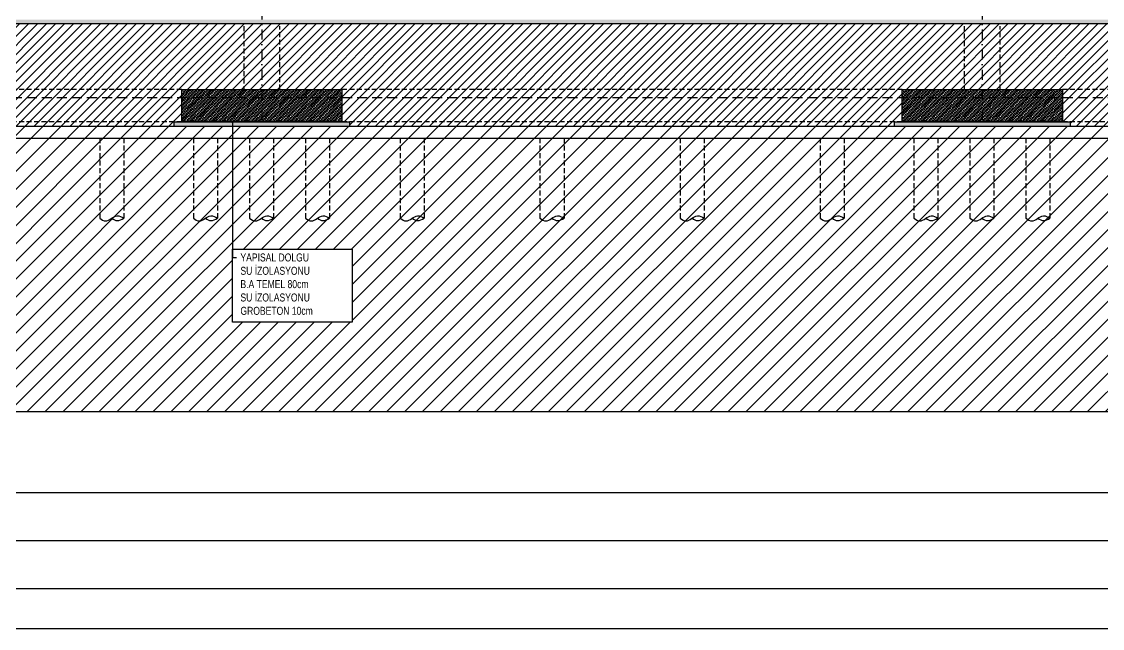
# Model space of a CAD drawing. Header units: centimetres. Extents: x 26569 to 160723, y -3143 to 14565.
# Drawn here: x 116908 to 119608, y -3143 to -1627 of the extents above; entities that cross this region are included whole.
import ezdxf
from ezdxf import colors
from ezdxf.entities.mleader import LeaderData, LeaderLine
from ezdxf.math import Vec2, Vec3

# ---------------------------------------------------------------- set-up
doc = ezdxf.new("R2010")
doc.units = ezdxf.units.CM
doc.header["$LTSCALE"] = 100
doc.linetypes.add('DASHDOT2', pattern=[0.5, 0.25, -0.125, 0, -0.125])
doc.linetypes.add('HIDDEN2', pattern=[0.1875, 0.125, -0.0625])
for name, color, linetype in [('A-ANNO-DIMS', 187, 'Continuous'), ('A-ANNO-GRID', 155, 'DASHDOT2'), ('A-ANNO-TTBL', 157, 'Continuous'), ('A-ELEV-01', 255, 'Continuous'), ('A-HATCH', 253, 'Continuous'), ('A-WALL-INSL', 249, 'Continuous'), ('L-TOPO', 49, 'Continuous'), ('S-CONC', 5, 'Continuous'), ('S-HTCH', 8, 'Continuous')]:
    doc.layers.add(name, color=color, linetype=linetype)
doc.styles.add('Fields_100', font='act_simplex.shx', dxfattribs={"width": 0.8, "height": 20})

# ---------------------------------------------------------------- blocks, each defined once
blk = doc.blocks.new('_Dot')
at = {"color": 0, "linetype": 'ByBlock', "lineweight": -2}
blk.add_line((-0.5, 0), (-1, 0), dxfattribs=at)
at = {"color": 0, "linetype": 'ByBlock', "const_width": 0.5}
blk.add_lwpolyline([(-0.25, 0, 1), (0.25, 0, 1)], format="xyb", close=True, dxfattribs=at)
blk = doc.blocks.new('JET GROUT')
at = {"linetype": 'HIDDEN2'}
for points in [[(-30, 0), (-30, -200)], [(30, 0), (30, -200)]]:
    blk.add_lwpolyline(points, dxfattribs=at)
blk.add_spline([(-30, -200), (-15.3, -207.2), (13.4, -194.1), (30, -200)], degree=3)
blk.add_open_spline([(0, -200.3), (4.4, -203.3), (14.5, -209.5), (24.5, -203.3), (30, -200)], degree=3, knots=[179.801197, 179.801197, 179.801197, 179.801197, 259.646208, 355.156763, 355.156763, 355.156763, 355.156763])

msp = doc.modelspace()

# ---------------------------------------------------------------- hatches: boundary and pattern name
at = {"layer": 'A-HATCH'}
h = msp.add_hatch(dxfattribs=at)
h.set_pattern_fill('LINE', color=256, scale=10, angle=45, style=0)
h.set_pattern_definition([(45, (106135.94, -7190.227), (-22.45064, 22.45064), [])])
h.paths.add_polyline_path([(126881.01, -1756.54), (126881.01, -2601.62), (101281.01, -2601.62), (101281.01, -1756.54), (102301.76, -1756.54), (102301.76, -1856.54), (102451.76, -1856.54), (102451.76, -1826.54), (102321.78, -1826.54), (102321.78, -1646.54), (103061.73, -1646.54), (103061.73, -1795.54), (102906.73, -1795.54), (102906.73, -1877.54), (102892.73, -1877.54), (102892.73, -1887.54), (123123.73, -1887.54), (123123.73, -1877.54), (123108.73, -1877.54), (123108.73, -1795.54), (122652.23, -1795.54), (122652.23, -1731.54), (122957.73, -1731.55), (125765.67, -1776.54), (125765.99, -1756.54)])
h.paths.add_polyline_path([(102788.51, -1669.74), (102455.56, -1669.74), (102455.56, -1889.32), (102788.51, -1889.32)], flags=16)
h.paths.add_polyline_path([(117434.41, -2194.81), (117733.11, -2194.81), (117733.11, -2377.65), (117434.41, -2377.65)], flags=16)
h.paths.add_polyline_path([(106641, -2194.81), (106939.7, -2194.81), (106939.7, -2377.65), (106641, -2377.65)], flags=16)
h.paths.add_polyline_path([(104417.31, -2194.81), (104716.01, -2194.81), (104716.01, -2377.65), (104417.31, -2377.65)], flags=16)
h = msp.add_hatch(dxfattribs=at)
h.set_pattern_fill('LINE', color=256, scale=5, angle=45, style=0)
h.set_pattern_definition([(45, (106135.94, -7190.227), (-11.22532, 11.22532), [])])
h.paths.add_polyline_path([(103093.73, -1795.54), (103093.73, -1641.54), (104847.73, -1641.54), (104847.73, -1631.54), (120731.73, -1631.54), (120742.73, -1631.54), (122625.73, -1631.54), (122625.73, -1877.54), (122611.23, -1877.54), (122611.23, -1887.54), (121327.73, -1887.54), (121327.73, -1877.54), (121308.23, -1877.04), (121308.23, -1796.04), (120907.23, -1796.04), (120907.23, -1877.54), (120887.73, -1877.54), (120887.73, -1887.54), (119527.73, -1887.54), (119527.73, -1877.54), (119508.23, -1877.54), (119508.23, -1796.04), (119107.23, -1796.04), (119107.23, -1877.54), (119087.73, -1877.54), (119087.73, -1887.54), (117727.73, -1887.54), (117727.73, -1877.54), (117708.23, -1877.54), (117708.23, -1796.04), (117307.23, -1796.04), (117307.23, -1877.54), (117287.73, -1877.54), (117287.73, -1887.54), (115927.73, -1887.54), (115927.73, -1877.54), (115908.23, -1877.54), (115908.23, -1796.04), (115507.23, -1796.04), (115507.23, -1877.54), (115487.73, -1877.54), (115487.73, -1887.54), (114127.73, -1887.54), (114127.73, -1877.54), (114108.23, -1877.54), (114108.23, -1796.04), (113607.23, -1796.04), (113607.23, -1877.54), (113587.73, -1877.54), (113587.73, -1887.54), (112327.73, -1887.54), (112327.73, -1877.54), (112308.23, -1877.54), (112308.23, -1796.04), (111907.23, -1796.04), (111907.23, -1877.54), (111887.73, -1877.54), (111887.73, -1887.54), (110527.73, -1887.54), (110527.73, -1877.54), (110508.23, -1877.54), (110508.23, -1796.04), (110107.23, -1796.04), (110107.23, -1877.54), (110087.73, -1877.54), (110087.73, -1887.54), (108727.73, -1887.54), (108727.73, -1877.54), (108708.23, -1877.54), (108708.23, -1796.04), (108307.23, -1796.04), (108307.23, -1877.54), (108287.73, -1877.54), (108287.73, -1887.54), (106927.73, -1887.54), (106927.73, -1877.54), (106908.23, -1877.54), (106908.23, -1796.04), (106507.23, -1796.04), (106507.23, -1877.54), (106487.73, -1877.54), (106487.73, -1887.54), (105122.73, -1887.54), (105122.73, -1877.54), (105108.23, -1877.54), (105108.73, -1795.54)])
at = {"layer": 'S-HTCH'}
h = msp.add_hatch(dxfattribs=at)
h.set_pattern_fill('AR-CONC', color=256, scale=0.1, style=0)
h.set_pattern_definition([(50, (-26454.642, -0.04), (18.2184669, -1.5939086), [1.905, -20.955]), (355, (-26454.642, -0.04), (-3.5243421, 19.1056845), [1.524, -16.7640584]), (100.451445, (-26453.124, -0.173), (14.6941247, 17.5117752), [1.6190009, -17.8090245]), (46.1842, (-26454.642, 5.04), (27.107904, -4.2042328), [2.8575, -31.4325]), (96.635558, (-26452.383, 4.69), (23.7404134, 24.7426125), [2.4285023, -26.713561]), (351.184151, (-26454.642, 5.04), (23.7404134, 24.7426125), [2.2859967, -25.145973]), (21, (-26452.102, 3.77), (15.1614391, -10.2265198), [1.905, -20.955]), (326, (-26452.102, 3.77), (6.1802028, 18.4187966), [1.524, -16.764]), (71.451445, (-26450.838, 2.917), (21.341642, 8.1922769), [1.6190009, -17.8089938]), (37.5, (-26454.642, -0.04), (0.30886033, 8.4555039), [0, -16.5608, 0, -17.018, 0, -16.8275]), (7.5, (-26454.642, -0.04), (6.68196625, 10.0180575), [0, -9.7028, 0, -16.1798, 0, -6.4135]), (327.5, (-26460.306, -0.04), (13.55905952, -0.5728744), [0, -6.35, 0, -19.812, 0, -26.289]), (317.5, (-26462.846, -0.04), (14.8129181, 2.5426491), [0, -8.255, 0, -13.1572, 0, -18.669])])
h.paths.add_polyline_path([(122625.73, -1621.54), (104862.73, -1621.54), (104862.73, -1631.54), (122625.73, -1631.54)])
h = msp.add_hatch(dxfattribs=at)
h.set_pattern_fill('ANSI33', color=256, style=0, pattern_type=2)
h.set_pattern_definition([(45, (106088.2936, -114.322), (-4.490128, 4.490128), []), (45, (106092.784, -114.322), (-4.490128, 4.490128), [3.175, -1.5875])])
h.paths.add_polyline_path([(117307.73, -1796.54), (117707.73, -1796.54), (117707.73, -1876.54), (117307.73, -1876.54)], flags=0)
h = msp.add_hatch(dxfattribs=at)
h.set_pattern_fill('ANSI33', color=256, style=0, pattern_type=2)
h.set_pattern_definition([(45, (107888.2936, -114.322), (-4.490128, 4.490128), []), (45, (107892.784, -114.322), (-4.490128, 4.490128), [3.175, -1.5875])])
h.paths.add_polyline_path([(119107.73, -1796.54), (119507.73, -1796.54), (119507.73, -1876.54), (119107.73, -1876.54)], flags=0)
h = msp.add_hatch(dxfattribs=at)
h.set_pattern_fill('AR-CONC', color=256, scale=0.1, style=0)
h.set_pattern_definition([(50, (106088.294, -335.302), (18.218467, -1.593909), [1.905, -20.955]), (355, (106088.294, -335.302), (-3.524342, 19.105685), [1.524, -16.764058]), (100.45144, (106089.812, -335.434), (14.694125, 17.511775), [1.619, -17.809024]), (46.1842, (106088.294, -330.222), (27.107904, -4.204233), [2.8575, -31.4325]), (96.63556, (106090.553, -330.572), (23.740413, 24.74261), [2.4285, -26.71356]), (351.18415, (106088.294, -330.222), (23.740413, 24.74261), [2.285997, -25.14597]), (21, (106090.834, -331.492), (15.16144, -10.22652), [1.905, -20.955]), (326, (106090.834, -331.492), (6.180203, 18.418797), [1.524, -16.764]), (71.45144, (106092.097, -332.344), (21.341642, 8.192277), [1.619, -17.808994]), (37.5, (106088.2936, -335.3015), (0.3088603, 8.455504), [0, -16.5608, 0, -17.018, 0, -16.8275]), (7.5, (106088.294, -335.3015), (6.681966, 10.0180575), [0, -9.7028, 0, -16.1798, 0, -6.4135]), (327.5, (106082.6294, -335.3015), (13.5590595, -0.5728744), [0, -6.35, 0, -19.812, 0, -26.289]), (317.5, (106080.09, -335.302), (14.812918, 2.542649), [0, -8.255, 0, -13.1572, 0, -18.669])])
h.paths.add_polyline_path([(117727.73, -1877.54), (117287.73, -1877.54), (117287.73, -1887.54), (117727.73, -1887.54)])
h = msp.add_hatch(dxfattribs=at)
h.set_pattern_fill('AR-CONC', color=256, scale=0.1, style=0)
h.set_pattern_definition([(50, (107888.294, -335.302), (18.218467, -1.593909), [1.905, -20.955]), (355, (107888.294, -335.302), (-3.524342, 19.105685), [1.524, -16.764058]), (100.45144, (107889.812, -335.434), (14.694125, 17.511775), [1.619, -17.809024]), (46.1842, (107888.294, -330.222), (27.107904, -4.204233), [2.8575, -31.4325]), (96.63556, (107890.553, -330.572), (23.740413, 24.74261), [2.4285, -26.71356]), (351.18415, (107888.294, -330.222), (23.740413, 24.74261), [2.285997, -25.14597]), (21, (107890.834, -331.492), (15.16144, -10.22652), [1.905, -20.955]), (326, (107890.834, -331.492), (6.180203, 18.418797), [1.524, -16.764]), (71.45144, (107892.097, -332.344), (21.341642, 8.192277), [1.619, -17.808994]), (37.5, (107888.2936, -335.3015), (0.3088603, 8.455504), [0, -16.5608, 0, -17.018, 0, -16.8275]), (7.5, (107888.294, -335.3015), (6.681966, 10.0180575), [0, -9.7028, 0, -16.1798, 0, -6.4135]), (327.5, (107882.6294, -335.3015), (13.5590595, -0.5728744), [0, -6.35, 0, -19.812, 0, -26.289]), (317.5, (107880.09, -335.302), (14.812918, 2.542649), [0, -8.255, 0, -13.1572, 0, -18.669])])
h.paths.add_polyline_path([(119527.73, -1877.54), (119087.73, -1877.54), (119087.73, -1887.54), (119527.73, -1887.54)])

# ---------------------------------------------------------------- linework, layer by layer
at = {"layer": 'A-ANNO-GRID'}
for points in [[(117507.73, -143.45), (117507.73, -1876.54)], [(119307.73, -143.45), (119307.73, -1876.54)]]:
    msp.add_lwpolyline(points, dxfattribs=at)
at = {"layer": 'A-ANNO-TTBL'}
for points in [[(157421.04, -3142.83), (157421.04, 9557.17), (26568.76, 9557.19), (26568.76, -3142.81)], [(157321.04, -3042.83), (157321.04, 9457.17), (26668.76, 9457.19), (26668.76, -3042.81)]]:
    msp.add_lwpolyline(points, close=True, dxfattribs=at)
for points in [[(48081.01, -2802.87), (153081.03, -2802.87)], [(48081.01, -2922.85), (153081.03, -2922.85)]]:
    msp.add_lwpolyline(points, dxfattribs=at)
at = {"layer": 'A-ELEV-01'}
msp.add_line((102677.73, -1917.54), (123337.73, -1917.54), dxfattribs=at)
at = {"layer": 'A-ELEV-01', "linetype": 'HIDDEN2'}
for points in [[(117462.73, -1637.54), (117462.73, -1796.54)], [(117552.73, -1796.54), (117552.73, -1637.54)], [(119262.73, -1637.54), (119262.73, -1796.54)], [(119352.73, -1796.54), (119352.73, -1637.54)], [(117307.73, -1796.54), (115907.73, -1796.54)], [(119107.73, -1796.54), (117707.73, -1796.54)], [(120907.73, -1796.54), (119507.73, -1796.54)], [(115907.73, -1876.54), (117307.73, -1876.54)], [(117707.73, -1876.54), (119107.73, -1876.54)], [(119507.73, -1876.54), (120907.73, -1876.54)]]:
    msp.add_lwpolyline(points, dxfattribs=at)
at = {"layer": 'A-HATCH'}
msp.add_lwpolyline([(102892.73, -1887.54), (123123.73, -1887.54), (123123.73, -1877.54), (123108.73, -1877.54), (123108.73, -1795.54), (122652.23, -1795.54), (122652.23, -1731.54), (122957.73, -1731.55), (125765.67, -1776.54), (125765.99, -1756.54), (126881.01, -1756.54), (126881.01, -2601.62), (101281.01, -2601.62)], dxfattribs=at)
msp.add_lwpolyline([(117434.41, -2194.81), (117733.11, -2194.81), (117733.11, -2377.65), (117434.41, -2377.65)], close=True, dxfattribs=at)
at = {"layer": 'A-WALL-INSL', "linetype": 'HIDDEN2', "ltscale": 0.5, "const_width": 1}
for points in [[(117307.23, -1796.04), (117708.23, -1796.04), (117708.23, -1877.04), (117307.23, -1877.04)], [(119107.23, -1796.04), (119508.23, -1796.04), (119508.23, -1877.04), (119107.23, -1877.04)]]:
    msp.add_lwpolyline(points, close=True, dxfattribs=at)
at = {"layer": 'L-TOPO', "color": 1, "linetype": 'HIDDEN2', "ltscale": 2}
msp.add_lwpolyline([(102321.78, -1756.54), (103646.06, -1816.54), (120411.56, -1816.54), (125765.67, -1776.54)], dxfattribs=at)
at = {"layer": 'S-CONC'}
msp.add_line((104862.73, -1631.54), (122625.73, -1631.54), dxfattribs=at)
for points in [[(117307.73, -1796.54), (117707.73, -1796.54), (117707.73, -1876.54), (117307.73, -1876.54)], [(119107.73, -1796.54), (119507.73, -1796.54), (119507.73, -1876.54), (119107.73, -1876.54)], [(117727.73, -1877.54), (117287.73, -1877.54), (117287.73, -1887.54), (117727.73, -1887.54)], [(119527.73, -1877.54), (119087.73, -1877.54), (119087.73, -1887.54), (119527.73, -1887.54)]]:
    msp.add_lwpolyline(points, close=True, dxfattribs=at)

# ---------------------------------------------------------------- block references
at = {"layer": 'A-ELEV-01'}
for p in [(117132.73, -1917.54), (117366.86, -1917.54), (117506.86, -1917.54), (117646.86, -1917.54), (117883.6, -1917.54), (118232.73, -1917.54), (118582.73, -1917.54), (118932.73, -1917.54), (119166.86, -1917.54), (119306.86, -1917.54), (119446.86, -1917.54)]:
    msp.add_blockref('JET GROUT', p, dxfattribs=at)

# ---------------------------------------------------------------- leaders
at = {"layer": 'A-ANNO-DIMS'}
ml = msp.add_multileader_mtext('Standard', dxfattribs=at)
ml.set_content('YAPISAL DOLGU\\PSU İZOLASYONU\\PB.A TEMEL 80cm\\PSU İZOLASYONU\\PGROBETON 10cm', color=50, style='Fields_100')
ml.set_leader_properties(color=256)
ml.set_arrow_properties(name='DOT')
ml.build(insert=Vec2(0, 0))
ml.multileader.update_dxf_attribs({"dogleg_length": 10, "arrow_head_size": 6})
ctx = ml.context
ctx.base_point, ctx.char_height, ctx.arrow_head_size, ctx.landing_gap_size, ctx.plane_origin = Vec3(117444.41, -2215.88), 20, 6, 10, Vec3(117889.04, -2637.77)
notes = []
notes.append((ctx, [(0, (1, 1, 0), (117434.41, -2215.88), (1, 0), 10, [(0, [(117434.41, -1877.54)], 0, [])])]))
ctx.mtext.insert, ctx.mtext.flow_direction = Vec3(117454.41, -2205.88), 5
for ctx, leaders in notes:
    for number, flags, end, landing, length, lines in leaders:
        leader = LeaderData()
        leader.index, (leader.has_last_leader_line, leader.has_dogleg_vector, leader.attachment_direction) = number, flags
        leader.last_leader_point, leader.dogleg_vector, leader.dogleg_length = Vec3(end), Vec3(landing), length
        for number, points, colour, breaks in lines:
            line = LeaderLine()
            line.index, line.vertices, line.color, line.breaks = number, Vec3.list(points), colors.encode_raw_color(colour), breaks
            leader.lines.append(line)
        ctx.leaders.append(leader)

doc.saveas('drawing.dxf')
